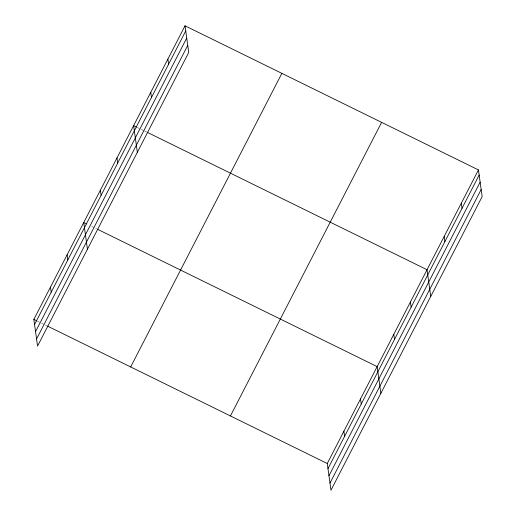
<?xml version="1.0" encoding="UTF-8"?>
<svg xmlns="http://www.w3.org/2000/svg" width="516" height="516" viewBox="0 0 516 516"><rect width="100%" height="100%" fill="white"/><g stroke="black" fill="none" stroke-linecap="round" stroke-linejoin="round"><path stroke-width="0.39" stroke-dasharray="2.58 1.94" d="M137.217 127.381L143.667 130.554M144.39 130.903L146.538 131.961M91.629 226.382L96.653 228.846M37.436 321.152L44.608 324.674M45.331 325.028L46.763 325.731"/><path stroke-width="0.77" d="M185.031 25.8L188.733 52.49L37.558 346.081L33.85 319.391L185.031 25.8L478.442 169.919L482.15 196.609L330.969 490.2L327.267 463.51L478.442 169.919M34.566 324.525L185.741 30.934M35.552 331.64L186.727 38.049M36.572 338.967L187.747 45.376M130.677 366.947L281.859 73.356M230.439 415.948L381.614 122.356M327.976 468.638L479.158 175.047M328.969 475.758L480.144 182.161M329.982 483.086L481.164 189.495M136.495 127.033L133.631 125.62L137.333 152.31M147.254 132.315L427.042 269.739L430.75 296.429M86.611 223.918L83.74 222.506L87.443 249.196M97.369 229.201L377.157 366.624L380.86 393.315M33.85 319.391L36.72 320.797M47.478 326.086L327.267 463.51M461.31 203.188L462.02 208.322M444.179 236.463L444.889 241.598M410.413 302.034L411.129 307.168M393.785 334.329L394.495 339.463M360.523 398.92L361.239 404.054M343.895 431.215L344.611 436.349M167.894 59.076L168.609 64.21M150.762 92.345L151.472 97.479M116.997 157.915L117.713 163.05M100.368 190.21L101.084 195.345M67.112 254.801L67.822 259.935M50.484 287.096L51.194 292.23"/></g></svg>
